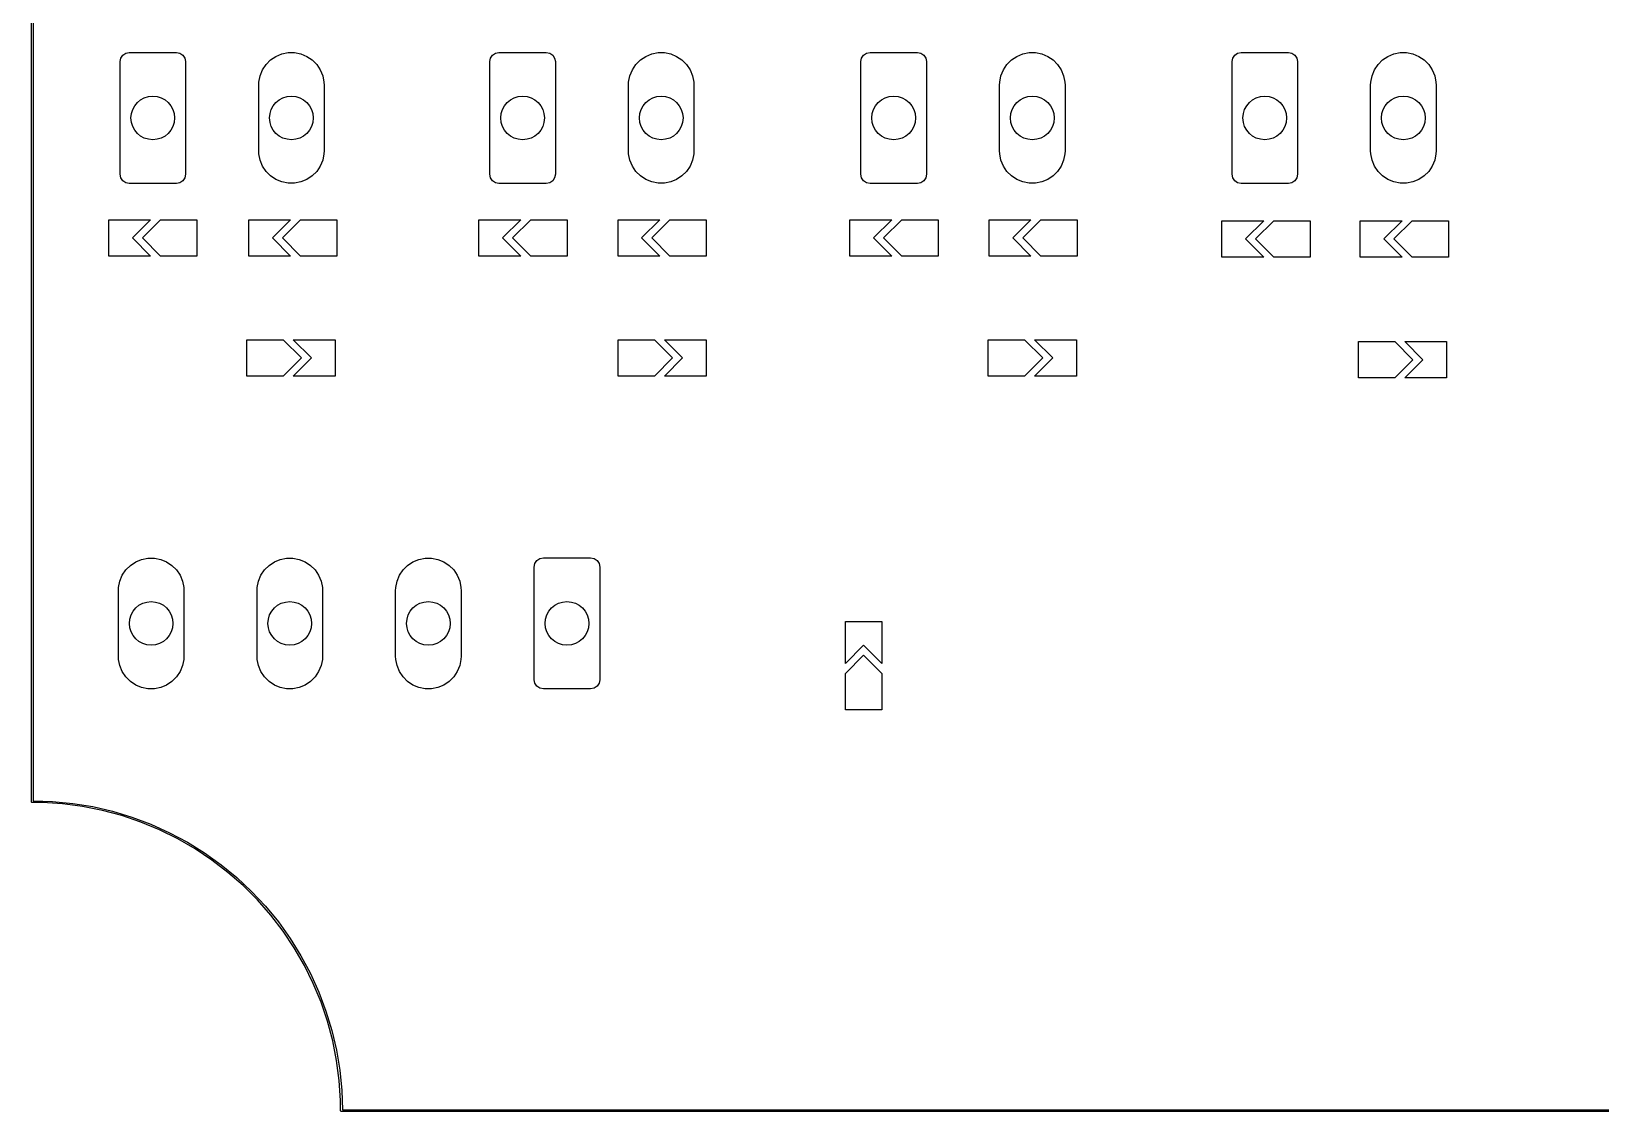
# Model space of a CAD drawing. Extents: x 89 to 178, y -115 to -57.
# Drawn here: x 88.97 to 132.11, y -115.02 to -85.32 of the extents above; entities that cross this region are included whole.
import ezdxf

# ---------------------------------------------------------------- set-up
doc = ezdxf.new("R2010")
doc.units = 0
doc.layers.add('BLACK', color=7, linetype='CONTINUOUS')

msp = doc.modelspace()

# ---------------------------------------------------------------- linework, layer by layer
at = {"layer": 'BLACK', "linetype": 'CONTINUOUS'}
for p, q in [((88.975, -106.5), (88.975, -65.5)), ((89.025, -65.524181), (89.025, -106.475818)), ((91.4125, -86.15), (91.43153, -86.054329)), ((91.4125, -89.25), (91.4125, -86.15)), ((91.43153, -86.054329), (91.485723, -85.973223)), ((91.485723, -85.973223), (91.566829, -85.91903)), ((91.566829, -85.91903), (91.6625, -85.9)), ((91.6625, -85.9), (92.9625, -85.9)), ((92.9625, -85.9), (93.058171, -85.91903)), ((93.058171, -85.91903), (93.139277, -85.973223)), ((93.139277, -85.973223), (93.19347, -86.054329)), ((93.19347, -86.054329), (93.2125, -86.15)), ((93.2125, -86.15), (93.2125, -89.25)), ((95.328771, -86.375743), (95.426791, -86.229046)), ((95.426791, -86.229046), (95.551546, -86.104291)), ((95.551546, -86.104291), (95.698243, -86.006271)), ((95.698243, -86.006271), (95.861244, -85.938754)), ((95.861244, -85.938754), (96.034285, -85.904334)), ((96.034285, -85.904334), (96.210715, -85.904334)), ((96.210715, -85.904334), (96.383756, -85.938754)), ((96.383756, -85.938754), (96.546757, -86.006271)), ((96.546757, -86.006271), (96.693454, -86.104291)), ((96.693454, -86.104291), (96.818209, -86.229046)), ((96.818209, -86.229046), (96.916229, -86.375743)), ((101.5775, -86.15), (101.59653, -86.054329)), ((101.5775, -89.25), (101.5775, -86.15)), ((101.59653, -86.054329), (101.650723, -85.973223)), ((101.650723, -85.973223), (101.731829, -85.91903)), ((101.731829, -85.91903), (101.8275, -85.9)), ((101.8275, -85.9), (103.1275, -85.9)), ((103.1275, -85.9), (103.223171, -85.91903)), ((103.223171, -85.91903), (103.304277, -85.973223)), ((103.304277, -85.973223), (103.35847, -86.054329)), ((103.35847, -86.054329), (103.3775, -86.15)), ((103.3775, -86.15), (103.3775, -89.25)), ((105.493771, -86.375743), (105.591791, -86.229046)), ((105.591791, -86.229046), (105.716546, -86.104291)), ((105.716546, -86.104291), (105.863243, -86.006271)), ((105.863243, -86.006271), (106.026244, -85.938754)), ((106.026244, -85.938754), (106.199285, -85.904334)), ((106.199285, -85.904334), (106.375715, -85.904334)), ((106.375715, -85.904334), (106.548756, -85.938754)), ((106.548756, -85.938754), (106.711757, -86.006271)), ((106.711757, -86.006271), (106.858454, -86.104291)), ((106.858454, -86.104291), (106.983209, -86.229046)), ((106.983209, -86.229046), (107.081229, -86.375743)), ((111.7775, -86.15), (111.79653, -86.054329)), ((111.7775, -89.25), (111.7775, -86.15)), ((111.79653, -86.054329), (111.850723, -85.973223)), ((111.850723, -85.973223), (111.931829, -85.91903)), ((111.931829, -85.91903), (112.0275, -85.9)), ((112.0275, -85.9), (113.3275, -85.9)), ((113.3275, -85.9), (113.423171, -85.91903)), ((113.423171, -85.91903), (113.504277, -85.973223)), ((113.504277, -85.973223), (113.55847, -86.054329)), ((113.55847, -86.054329), (113.5775, -86.15)), ((113.5775, -86.15), (113.5775, -89.25)), ((115.693771, -86.375743), (115.791791, -86.229046)), ((115.791791, -86.229046), (115.916546, -86.104291)), ((115.916546, -86.104291), (116.063243, -86.006271)), ((116.063243, -86.006271), (116.226244, -85.938754)), ((116.226244, -85.938754), (116.399285, -85.904334)), ((116.399285, -85.904334), (116.575715, -85.904334)), ((116.575715, -85.904334), (116.748756, -85.938754)), ((116.748756, -85.938754), (116.911757, -86.006271)), ((116.911757, -86.006271), (117.058454, -86.104291)), ((117.058454, -86.104291), (117.183209, -86.229046)), ((117.183209, -86.229046), (117.281229, -86.375743)), ((121.9775, -86.15), (121.99653, -86.054329)), ((121.9775, -89.25), (121.9775, -86.15)), ((121.99653, -86.054329), (122.050723, -85.973223)), ((122.050723, -85.973223), (122.131829, -85.91903)), ((122.131829, -85.91903), (122.2275, -85.9)), ((122.2275, -85.9), (123.5275, -85.9)), ((123.5275, -85.9), (123.623171, -85.91903)), ((123.623171, -85.91903), (123.704277, -85.973223)), ((123.704277, -85.973223), (123.75847, -86.054329)), ((123.75847, -86.054329), (123.7775, -86.15)), ((123.7775, -86.15), (123.7775, -89.25)), ((125.893771, -86.375743), (125.991791, -86.229046)), ((125.991791, -86.229046), (126.116546, -86.104291)), ((126.116546, -86.104291), (126.263243, -86.006271)), ((126.263243, -86.006271), (126.426244, -85.938754)), ((126.426244, -85.938754), (126.599285, -85.904334)), ((126.599285, -85.904334), (126.775715, -85.904334)), ((126.775715, -85.904334), (126.948756, -85.938754)), ((126.948756, -85.938754), (127.111757, -86.006271)), ((127.111757, -86.006271), (127.258454, -86.104291)), ((127.258454, -86.104291), (127.383209, -86.229046)), ((127.383209, -86.229046), (127.481229, -86.375743)), ((95.226834, -86.711785), (95.261254, -86.538744)), ((95.261254, -86.538744), (95.328771, -86.375743)), ((96.916229, -86.375743), (96.983746, -86.538744)), ((96.983746, -86.538744), (97.018166, -86.711785)), ((105.391834, -86.711785), (105.426254, -86.538744)), ((105.426254, -86.538744), (105.493771, -86.375743)), ((107.081229, -86.375743), (107.148746, -86.538744)), ((107.148746, -86.538744), (107.183166, -86.711785)), ((115.591834, -86.711785), (115.626254, -86.538744)), ((115.626254, -86.538744), (115.693771, -86.375743)), ((117.281229, -86.375743), (117.348746, -86.538744)), ((117.348746, -86.538744), (117.383166, -86.711785)), ((125.791834, -86.711785), (125.826254, -86.538744)), ((125.826254, -86.538744), (125.893771, -86.375743)), ((127.481229, -86.375743), (127.548746, -86.538744)), ((127.548746, -86.538744), (127.583166, -86.711785)), ((95.2225, -86.8), (95.226834, -86.711785)), ((95.2225, -88.6), (95.2225, -86.8)), ((97.018166, -86.711785), (97.0225, -86.8)), ((97.0225, -86.8), (97.0225, -88.6)), ((105.3875, -86.8), (105.391834, -86.711785)), ((105.3875, -88.6), (105.3875, -86.8)), ((107.183166, -86.711785), (107.1875, -86.8)), ((107.1875, -86.8), (107.1875, -88.6)), ((115.5875, -86.8), (115.591834, -86.711785)), ((115.5875, -88.6), (115.5875, -86.8)), ((117.383166, -86.711785), (117.3875, -86.8)), ((117.3875, -86.8), (117.3875, -88.6)), ((125.7875, -86.8), (125.791834, -86.711785)), ((125.7875, -88.6), (125.7875, -86.8)), ((127.583166, -86.711785), (127.5875, -86.8)), ((127.5875, -86.8), (127.5875, -88.6)), ((95.226834, -88.688215), (95.2225, -88.6)), ((95.261254, -88.861256), (95.226834, -88.688215)), ((97.018166, -88.688215), (96.983746, -88.861256)), ((97.0225, -88.6), (97.018166, -88.688215)), ((105.391834, -88.688215), (105.3875, -88.6)), ((105.426254, -88.861256), (105.391834, -88.688215)), ((107.183166, -88.688215), (107.148746, -88.861256)), ((107.1875, -88.6), (107.183166, -88.688215)), ((115.591834, -88.688215), (115.5875, -88.6)), ((115.626254, -88.861256), (115.591834, -88.688215)), ((117.383166, -88.688215), (117.348746, -88.861256)), ((117.3875, -88.6), (117.383166, -88.688215)), ((125.791834, -88.688215), (125.7875, -88.6)), ((125.826254, -88.861256), (125.791834, -88.688215)), ((127.583166, -88.688215), (127.548746, -88.861256)), ((127.5875, -88.6), (127.583166, -88.688215)), ((91.43153, -89.345671), (91.4125, -89.25)), ((93.2125, -89.25), (93.19347, -89.345671)), ((95.328771, -89.024257), (95.261254, -88.861256)), ((95.426791, -89.170954), (95.328771, -89.024257)), ((95.551546, -89.295709), (95.426791, -89.170954)), ((96.818209, -89.170954), (96.693454, -89.295709)), ((96.916229, -89.024257), (96.818209, -89.170954)), ((96.983746, -88.861256), (96.916229, -89.024257)), ((101.59653, -89.345671), (101.5775, -89.25)), ((103.3775, -89.25), (103.35847, -89.345671)), ((105.493771, -89.024257), (105.426254, -88.861256)), ((105.591791, -89.170954), (105.493771, -89.024257)), ((105.716546, -89.295709), (105.591791, -89.170954)), ((106.983209, -89.170954), (106.858454, -89.295709)), ((107.081229, -89.024257), (106.983209, -89.170954)), ((107.148746, -88.861256), (107.081229, -89.024257)), ((111.79653, -89.345671), (111.7775, -89.25)), ((113.5775, -89.25), (113.55847, -89.345671)), ((115.693771, -89.024257), (115.626254, -88.861256)), ((115.791791, -89.170954), (115.693771, -89.024257)), ((115.916546, -89.295709), (115.791791, -89.170954)), ((117.183209, -89.170954), (117.058454, -89.295709)), ((117.281229, -89.024257), (117.183209, -89.170954)), ((117.348746, -88.861256), (117.281229, -89.024257)), ((121.99653, -89.345671), (121.9775, -89.25)), ((123.7775, -89.25), (123.75847, -89.345671)), ((125.893771, -89.024257), (125.826254, -88.861256)), ((125.991791, -89.170954), (125.893771, -89.024257)), ((126.116546, -89.295709), (125.991791, -89.170954)), ((127.383209, -89.170954), (127.258454, -89.295709)), ((127.481229, -89.024257), (127.383209, -89.170954)), ((127.548746, -88.861256), (127.481229, -89.024257)), ((91.485723, -89.426777), (91.43153, -89.345671)), ((91.566829, -89.48097), (91.485723, -89.426777)), ((91.6625, -89.5), (91.566829, -89.48097)), ((92.9625, -89.5), (91.6625, -89.5)), ((93.058171, -89.48097), (92.9625, -89.5)), ((93.139277, -89.426777), (93.058171, -89.48097)), ((93.19347, -89.345671), (93.139277, -89.426777)), ((95.698243, -89.393729), (95.551546, -89.295709)), ((95.861244, -89.461246), (95.698243, -89.393729)), ((96.034285, -89.495666), (95.861244, -89.461246)), ((96.210715, -89.495666), (96.034285, -89.495666)), ((96.383756, -89.461246), (96.210715, -89.495666)), ((96.546757, -89.393729), (96.383756, -89.461246)), ((96.693454, -89.295709), (96.546757, -89.393729)), ((101.650723, -89.426777), (101.59653, -89.345671)), ((101.731829, -89.48097), (101.650723, -89.426777)), ((101.8275, -89.5), (101.731829, -89.48097)), ((103.1275, -89.5), (101.8275, -89.5)), ((103.223171, -89.48097), (103.1275, -89.5)), ((103.304277, -89.426777), (103.223171, -89.48097)), ((103.35847, -89.345671), (103.304277, -89.426777)), ((105.863243, -89.393729), (105.716546, -89.295709)), ((106.026244, -89.461246), (105.863243, -89.393729)), ((106.199285, -89.495666), (106.026244, -89.461246)), ((106.375715, -89.495666), (106.199285, -89.495666)), ((106.548756, -89.461246), (106.375715, -89.495666)), ((106.711757, -89.393729), (106.548756, -89.461246)), ((106.858454, -89.295709), (106.711757, -89.393729)), ((111.850723, -89.426777), (111.79653, -89.345671)), ((111.931829, -89.48097), (111.850723, -89.426777)), ((112.0275, -89.5), (111.931829, -89.48097)), ((113.3275, -89.5), (112.0275, -89.5)), ((113.423171, -89.48097), (113.3275, -89.5)), ((113.504277, -89.426777), (113.423171, -89.48097)), ((113.55847, -89.345671), (113.504277, -89.426777)), ((116.063243, -89.393729), (115.916546, -89.295709)), ((116.226244, -89.461246), (116.063243, -89.393729)), ((116.399285, -89.495666), (116.226244, -89.461246)), ((116.575715, -89.495666), (116.399285, -89.495666)), ((116.748756, -89.461246), (116.575715, -89.495666)), ((116.911757, -89.393729), (116.748756, -89.461246)), ((117.058454, -89.295709), (116.911757, -89.393729)), ((122.050723, -89.426777), (121.99653, -89.345671)), ((122.131829, -89.48097), (122.050723, -89.426777)), ((122.2275, -89.5), (122.131829, -89.48097)), ((123.5275, -89.5), (122.2275, -89.5)), ((123.623171, -89.48097), (123.5275, -89.5)), ((123.704277, -89.426777), (123.623171, -89.48097)), ((123.75847, -89.345671), (123.704277, -89.426777)), ((126.263243, -89.393729), (126.116546, -89.295709)), ((126.426244, -89.461246), (126.263243, -89.393729)), ((126.599285, -89.495666), (126.426244, -89.461246)), ((126.775715, -89.495666), (126.599285, -89.495666)), ((126.948756, -89.461246), (126.775715, -89.495666)), ((127.111757, -89.393729), (126.948756, -89.461246)), ((127.258454, -89.295709), (127.111757, -89.393729)), ((91.1, -91.5), (91.1, -90.5)), ((91.1, -90.5), (92.25, -90.5)), ((92.25, -90.5), (91.75, -91)), ((92.025, -91), (92.525, -90.5)), ((92.525, -90.5), (93.525, -90.5)), ((93.525, -90.5), (93.525, -91.5)), ((94.95, -91.5), (94.95, -90.5)), ((94.95, -90.5), (96.1, -90.5)), ((96.1, -90.5), (95.6, -91)), ((95.875, -91), (96.375, -90.5)), ((96.375, -90.5), (97.375, -90.5)), ((97.375, -90.5), (97.375, -91.5)), ((101.275, -91.5), (101.275, -90.5)), ((101.275, -90.5), (102.425, -90.5)), ((102.425, -90.5), (101.925, -91)), ((102.2, -91), (102.7, -90.5)), ((102.7, -90.5), (103.7, -90.5)), ((103.7, -90.5), (103.7, -91.5)), ((105.1, -91.5), (105.1, -90.5)), ((105.1, -90.5), (106.25, -90.5)), ((106.25, -90.5), (105.75, -91)), ((106.025, -91), (106.525, -90.5)), ((106.525, -90.5), (107.525, -90.5)), ((107.525, -90.5), (107.525, -91.5)), ((111.475, -91.5), (111.475, -90.5)), ((111.475, -90.5), (112.625, -90.5)), ((112.625, -90.5), (112.125, -91)), ((112.4, -91), (112.9, -90.5)), ((112.9, -90.5), (113.9, -90.5)), ((113.9, -90.5), (113.9, -91.5)), ((115.3, -91.5), (115.3, -90.5)), ((115.3, -90.5), (116.45, -90.5)), ((116.45, -90.5), (115.95, -91)), ((116.225, -91), (116.725, -90.5)), ((116.725, -90.5), (117.725, -90.5)), ((117.725, -90.5), (117.725, -91.5)), ((121.7, -91.525), (121.7, -90.525)), ((121.7, -90.525), (122.85, -90.525)), ((122.85, -90.525), (122.35, -91.025)), ((122.625, -91.025), (123.125, -90.525)), ((123.125, -90.525), (124.125, -90.525)), ((124.125, -90.525), (124.125, -91.525)), ((125.5, -91.525), (125.5, -90.525)), ((125.5, -90.525), (126.65, -90.525)), ((126.65, -90.525), (126.15, -91.025)), ((126.425, -91.025), (126.925, -90.525)), ((126.925, -90.525), (127.925, -90.525)), ((127.925, -90.525), (127.925, -91.525)), ((91.75, -91), (92.25, -91.5)), ((92.525, -91.5), (92.025, -91)), ((95.6, -91), (96.1, -91.5)), ((96.375, -91.5), (95.875, -91)), ((101.925, -91), (102.425, -91.5)), ((102.7, -91.5), (102.2, -91)), ((105.75, -91), (106.25, -91.5)), ((106.525, -91.5), (106.025, -91)), ((112.125, -91), (112.625, -91.5)), ((112.9, -91.5), (112.4, -91)), ((115.95, -91), (116.45, -91.5)), ((116.725, -91.5), (116.225, -91)), ((122.35, -91.025), (122.85, -91.525)), ((123.125, -91.525), (122.625, -91.025)), ((126.15, -91.025), (126.65, -91.525)), ((126.925, -91.525), (126.425, -91.025)), ((92.25, -91.5), (91.1, -91.5)), ((93.525, -91.5), (92.525, -91.5)), ((96.1, -91.5), (94.95, -91.5)), ((97.375, -91.5), (96.375, -91.5)), ((102.425, -91.5), (101.275, -91.5)), ((103.7, -91.5), (102.7, -91.5)), ((106.25, -91.5), (105.1, -91.5)), ((107.525, -91.5), (106.525, -91.5)), ((112.625, -91.5), (111.475, -91.5)), ((113.9, -91.5), (112.9, -91.5)), ((116.45, -91.5), (115.3, -91.5)), ((117.725, -91.5), (116.725, -91.5)), ((122.85, -91.525), (121.7, -91.525)), ((124.125, -91.525), (123.125, -91.525)), ((126.65, -91.525), (125.5, -91.525)), ((127.925, -91.525), (126.925, -91.525)), ((94.9, -94.8), (94.9, -93.8)), ((94.9, -93.8), (95.9, -93.8)), ((95.9, -93.8), (96.4, -94.3)), ((96.675, -94.3), (96.175, -93.8)), ((96.175, -93.8), (97.325, -93.8)), ((97.325, -93.8), (97.325, -94.8)), ((105.1, -94.8), (105.1, -93.8)), ((105.1, -93.8), (106.1, -93.8)), ((106.1, -93.8), (106.6, -94.3)), ((106.875, -94.3), (106.375, -93.8)), ((106.375, -93.8), (107.525, -93.8)), ((107.525, -93.8), (107.525, -94.8)), ((115.275, -94.8), (115.275, -93.8)), ((115.275, -93.8), (116.275, -93.8)), ((116.275, -93.8), (116.775, -94.3)), ((117.05, -94.3), (116.55, -93.8)), ((116.55, -93.8), (117.7, -93.8)), ((117.7, -93.8), (117.7, -94.8)), ((125.45, -94.85), (125.45, -93.85)), ((125.45, -93.85), (126.45, -93.85)), ((126.45, -93.85), (126.95, -94.35)), ((127.225, -94.35), (126.725, -93.85)), ((126.725, -93.85), (127.875, -93.85)), ((127.875, -93.85), (127.875, -94.85)), ((96.4, -94.3), (95.9, -94.8)), ((96.175, -94.8), (96.675, -94.3)), ((106.6, -94.3), (106.1, -94.8)), ((106.375, -94.8), (106.875, -94.3)), ((116.775, -94.3), (116.275, -94.8)), ((116.55, -94.8), (117.05, -94.3)), ((126.95, -94.35), (126.45, -94.85)), ((126.725, -94.85), (127.225, -94.35)), ((95.9, -94.8), (94.9, -94.8)), ((97.325, -94.8), (96.175, -94.8)), ((106.1, -94.8), (105.1, -94.8)), ((107.525, -94.8), (106.375, -94.8)), ((116.275, -94.8), (115.275, -94.8)), ((117.7, -94.8), (116.55, -94.8)), ((126.45, -94.85), (125.45, -94.85)), ((127.875, -94.85), (126.725, -94.85)), ((91.571791, -100.129046), (91.696546, -100.004291)), ((91.696546, -100.004291), (91.843243, -99.906271)), ((91.843243, -99.906271), (92.006244, -99.838754)), ((92.006244, -99.838754), (92.179285, -99.804334)), ((92.179285, -99.804334), (92.355715, -99.804334)), ((92.355715, -99.804334), (92.528756, -99.838754)), ((92.528756, -99.838754), (92.691757, -99.906271)), ((92.691757, -99.906271), (92.838454, -100.004291)), ((92.838454, -100.004291), (92.963209, -100.129046)), ((95.381791, -100.129046), (95.506546, -100.004291)), ((95.506546, -100.004291), (95.653243, -99.906271)), ((95.653243, -99.906271), (95.816244, -99.838754)), ((95.816244, -99.838754), (95.989285, -99.804334)), ((95.989285, -99.804334), (96.165715, -99.804334)), ((96.165715, -99.804334), (96.338756, -99.838754)), ((96.338756, -99.838754), (96.501757, -99.906271)), ((96.501757, -99.906271), (96.648454, -100.004291)), ((96.648454, -100.004291), (96.773209, -100.129046)), ((99.191791, -100.129046), (99.316546, -100.004291)), ((99.316546, -100.004291), (99.463243, -99.906271)), ((99.463243, -99.906271), (99.626244, -99.838754)), ((99.626244, -99.838754), (99.799285, -99.804334)), ((99.799285, -99.804334), (99.975715, -99.804334)), ((99.975715, -99.804334), (100.148756, -99.838754)), ((100.148756, -99.838754), (100.311757, -99.906271)), ((100.311757, -99.906271), (100.458454, -100.004291)), ((100.458454, -100.004291), (100.583209, -100.129046)), ((102.7975, -100.05), (102.81653, -99.954329)), ((102.7975, -103.15), (102.7975, -100.05)), ((102.81653, -99.954329), (102.870723, -99.873223)), ((102.870723, -99.873223), (102.951829, -99.81903)), ((102.951829, -99.81903), (103.0475, -99.8)), ((103.0475, -99.8), (104.3475, -99.8)), ((104.3475, -99.8), (104.443171, -99.81903)), ((104.443171, -99.81903), (104.524277, -99.873223)), ((104.524277, -99.873223), (104.57847, -99.954329)), ((104.57847, -99.954329), (104.5975, -100.05)), ((104.5975, -100.05), (104.5975, -103.15)), ((91.371834, -100.611785), (91.406254, -100.438744)), ((91.406254, -100.438744), (91.473771, -100.275743)), ((91.473771, -100.275743), (91.571791, -100.129046)), ((92.963209, -100.129046), (93.061229, -100.275743)), ((93.061229, -100.275743), (93.128746, -100.438744)), ((93.128746, -100.438744), (93.163166, -100.611785)), ((95.181834, -100.611785), (95.216254, -100.438744)), ((95.216254, -100.438744), (95.283771, -100.275743)), ((95.283771, -100.275743), (95.381791, -100.129046)), ((96.773209, -100.129046), (96.871229, -100.275743)), ((96.871229, -100.275743), (96.938746, -100.438744)), ((96.938746, -100.438744), (96.973166, -100.611785)), ((98.991834, -100.611785), (99.026254, -100.438744)), ((99.026254, -100.438744), (99.093771, -100.275743)), ((99.093771, -100.275743), (99.191791, -100.129046)), ((100.583209, -100.129046), (100.681229, -100.275743)), ((100.681229, -100.275743), (100.748746, -100.438744)), ((100.748746, -100.438744), (100.783166, -100.611785)), ((91.3675, -100.7), (91.371834, -100.611785)), ((91.3675, -102.5), (91.3675, -100.7)), ((93.163166, -100.611785), (93.1675, -100.7)), ((93.1675, -100.7), (93.1675, -102.5)), ((95.1775, -100.7), (95.181834, -100.611785)), ((95.1775, -102.5), (95.1775, -100.7)), ((96.973166, -100.611785), (96.9775, -100.7)), ((96.9775, -100.7), (96.9775, -102.5)), ((98.9875, -100.7), (98.991834, -100.611785)), ((98.9875, -102.5), (98.9875, -100.7)), ((100.783166, -100.611785), (100.7875, -100.7)), ((100.7875, -100.7), (100.7875, -102.5)), ((111.35, -102.7), (111.35, -101.55)), ((111.35, -101.55), (112.35, -101.55)), ((112.35, -101.55), (112.35, -102.7)), ((111.85, -102.2), (111.35, -102.7)), ((112.35, -102.7), (111.85, -102.2)), ((91.371834, -102.588215), (91.3675, -102.5)), ((91.406254, -102.761256), (91.371834, -102.588215)), ((93.163166, -102.588215), (93.128746, -102.761256)), ((93.1675, -102.5), (93.163166, -102.588215)), ((95.181834, -102.588215), (95.1775, -102.5)), ((95.216254, -102.761256), (95.181834, -102.588215)), ((96.973166, -102.588215), (96.938746, -102.761256)), ((96.9775, -102.5), (96.973166, -102.588215)), ((98.991834, -102.588215), (98.9875, -102.5)), ((99.026254, -102.761256), (98.991834, -102.588215)), ((100.783166, -102.588215), (100.748746, -102.761256)), ((100.7875, -102.5), (100.783166, -102.588215)), ((111.35, -102.975), (111.85, -102.475)), ((111.85, -102.475), (112.35, -102.975)), ((91.473771, -102.924257), (91.406254, -102.761256)), ((91.571791, -103.070954), (91.473771, -102.924257)), ((91.696546, -103.195709), (91.571791, -103.070954)), ((92.963209, -103.070954), (92.838454, -103.195709)), ((93.061229, -102.924257), (92.963209, -103.070954)), ((93.128746, -102.761256), (93.061229, -102.924257)), ((95.283771, -102.924257), (95.216254, -102.761256)), ((95.381791, -103.070954), (95.283771, -102.924257)), ((95.506546, -103.195709), (95.381791, -103.070954)), ((96.773209, -103.070954), (96.648454, -103.195709)), ((96.871229, -102.924257), (96.773209, -103.070954)), ((96.938746, -102.761256), (96.871229, -102.924257)), ((99.093771, -102.924257), (99.026254, -102.761256)), ((99.191791, -103.070954), (99.093771, -102.924257)), ((99.316546, -103.195709), (99.191791, -103.070954)), ((100.583209, -103.070954), (100.458454, -103.195709)), ((100.681229, -102.924257), (100.583209, -103.070954)), ((100.748746, -102.761256), (100.681229, -102.924257)), ((111.35, -103.975), (111.35, -102.975)), ((112.35, -102.975), (112.35, -103.975)), ((91.843243, -103.293729), (91.696546, -103.195709)), ((92.006244, -103.361246), (91.843243, -103.293729)), ((92.179285, -103.395666), (92.006244, -103.361246)), ((92.355715, -103.395666), (92.179285, -103.395666)), ((92.528756, -103.361246), (92.355715, -103.395666)), ((92.691757, -103.293729), (92.528756, -103.361246)), ((92.838454, -103.195709), (92.691757, -103.293729)), ((95.653243, -103.293729), (95.506546, -103.195709)), ((95.816244, -103.361246), (95.653243, -103.293729)), ((95.989285, -103.395666), (95.816244, -103.361246)), ((96.165715, -103.395666), (95.989285, -103.395666)), ((96.338756, -103.361246), (96.165715, -103.395666)), ((96.501757, -103.293729), (96.338756, -103.361246)), ((96.648454, -103.195709), (96.501757, -103.293729)), ((99.463243, -103.293729), (99.316546, -103.195709)), ((99.626244, -103.361246), (99.463243, -103.293729)), ((99.799285, -103.395666), (99.626244, -103.361246)), ((99.975715, -103.395666), (99.799285, -103.395666)), ((100.148756, -103.361246), (99.975715, -103.395666)), ((100.311757, -103.293729), (100.148756, -103.361246)), ((100.458454, -103.195709), (100.311757, -103.293729)), ((102.81653, -103.245671), (102.7975, -103.15)), ((102.870723, -103.326777), (102.81653, -103.245671)), ((102.951829, -103.38097), (102.870723, -103.326777)), ((103.0475, -103.4), (102.951829, -103.38097)), ((104.3475, -103.4), (103.0475, -103.4)), ((104.443171, -103.38097), (104.3475, -103.4)), ((104.524277, -103.326777), (104.443171, -103.38097)), ((104.57847, -103.245671), (104.524277, -103.326777)), ((104.5975, -103.15), (104.57847, -103.245671)), ((112.35, -103.975), (111.35, -103.975)), ((88.976224, -106.506153), (88.975, -106.5)), ((88.976224, -106.507725), (88.976224, -106.506153)), ((88.976654, -106.508317), (88.976224, -106.507725)), ((88.976903, -106.509567), (88.976654, -106.508317)), ((88.979312, -106.511976), (88.976903, -106.509567)), ((88.985305, -106.520225), (88.979312, -106.511976)), ((88.988646, -106.52131), (88.985305, -106.520225)), ((88.990433, -106.523097), (88.988646, -106.52131)), ((88.994144, -106.523097), (88.990433, -106.523097)), ((89, -106.525), (88.994144, -106.523097)), ((89.277443, -106.525), (89, -106.525)), ((89.025, -106.475818), (89.557562, -106.493253)), ((89.83114, -106.561291), (89.277443, -106.525)), ((89.557562, -106.493253), (90.112736, -106.547933)), ((90.381279, -106.633718), (89.83114, -106.561291)), ((90.112736, -106.547933), (90.663145, -106.638805)), ((90.925502, -106.741971), (90.381279, -106.633718)), ((90.663145, -106.638805), (91.206432, -106.765482)), ((91.461481, -106.885586), (90.925502, -106.741971)), ((91.206432, -106.765482), (91.740271, -106.927421)), ((91.986918, -107.063948), (91.461481, -106.885586)), ((91.740271, -106.927421), (92.262376, -107.123927)), ((92.499566, -107.276294), (91.986918, -107.063948)), ((92.262376, -107.123927), (92.770511, -107.35416)), ((92.997227, -107.521713), (92.499566, -107.276294)), ((92.770511, -107.35416), (93.2625, -107.617133)), ((93.477772, -107.799156), (92.997227, -107.521713)), ((93.2625, -107.617133), (93.736236, -107.911722)), ((93.939143, -108.107434), (93.477772, -107.799156)), ((93.736236, -107.911722), (94.189691, -108.236663)), ((94.379363, -108.445227), (93.939143, -108.107434)), ((94.189691, -108.236663), (94.620923, -108.590566)), ((94.796548, -108.811088), (94.379363, -108.445227)), ((94.620923, -108.590566), (95.028085, -108.971915)), ((95.188912, -109.203452), (94.796548, -108.811088)), ((95.028085, -108.971915), (95.409434, -109.379077)), ((95.554773, -109.620637), (95.188912, -109.203452)), ((95.409434, -109.379077), (95.763337, -109.810309)), ((95.892566, -110.060857), (95.554773, -109.620637)), ((95.763337, -109.810309), (96.088278, -110.263764)), ((96.200844, -110.522228), (95.892566, -110.060857)), ((96.088278, -110.263764), (96.382867, -110.7375)), ((96.478287, -111.002773), (96.200844, -110.522228)), ((96.382867, -110.7375), (96.64584, -111.229489)), ((96.723706, -111.500434), (96.478287, -111.002773)), ((96.64584, -111.229489), (96.876073, -111.737624)), ((96.936052, -112.013082), (96.723706, -111.500434)), ((96.876073, -111.737624), (97.072579, -112.259729)), ((97.114414, -112.538519), (96.936052, -112.013082)), ((97.072579, -112.259729), (97.234518, -112.793568)), ((97.258029, -113.074498), (97.114414, -112.538519)), ((97.234518, -112.793568), (97.361195, -113.336855)), ((97.366282, -113.618721), (97.258029, -113.074498)), ((97.361195, -113.336855), (97.452067, -113.887264)), ((97.438709, -114.16886), (97.366282, -113.618721)), ((97.475, -114.722557), (97.438709, -114.16886)), ((97.452067, -113.887264), (97.506747, -114.442438)), ((97.475, -115), (97.475, -114.722557)), ((97.506747, -114.442438), (97.524182, -114.975)), ((97.476903, -115.005856), (97.475, -115)), ((97.476903, -115.009567), (97.476903, -115.005856)), ((97.478689, -115.011353), (97.476903, -115.009567)), ((97.479775, -115.014695), (97.478689, -115.011353)), ((97.488023, -115.020687), (97.479775, -115.014695)), ((97.490433, -115.023097), (97.488023, -115.020687)), ((97.491682, -115.023345), (97.490433, -115.023097)), ((97.492275, -115.023776), (97.491682, -115.023345)), ((97.493847, -115.023776), (97.492275, -115.023776)), ((97.5, -115.025), (97.493847, -115.023776)), ((169.5, -115.025), (97.5, -115.025)), ((97.524182, -114.975), (169.475818, -114.975))]:
    msp.add_line(p, q, dxfattribs=at)
at = {"layer": 'BLACK'}
for centre in [(92.3125, -87.7), (92.3125, -87.7), (96.1225, -87.7), (96.1225, -87.7), (102.4775, -87.7), (102.4775, -87.7), (106.2875, -87.7), (106.2875, -87.7), (112.6775, -87.7), (112.6775, -87.7), (116.4875, -87.7), (116.4875, -87.7), (122.8775, -87.7), (122.8775, -87.7), (126.6875, -87.7), (126.6875, -87.7), (92.2675, -101.6), (92.2675, -101.6), (96.0775, -101.6), (96.0775, -101.6), (99.8875, -101.6), (99.8875, -101.6), (103.6975, -101.6), (103.6975, -101.6)]:
    msp.add_circle(centre, 0.6, dxfattribs=at)
at = {"layer": 'WHITE'}
for centre in [(92.3125, -87.7), (96.1225, -87.7), (102.4775, -87.7), (106.2875, -87.7), (112.6775, -87.7), (116.4875, -87.7), (122.8775, -87.7), (126.6875, -87.7), (92.2675, -101.6), (96.0775, -101.6), (99.8875, -101.6), (103.6975, -101.6)]:
    msp.add_circle(centre, 0.6, dxfattribs=at)

doc.saveas('drawing.dxf')
